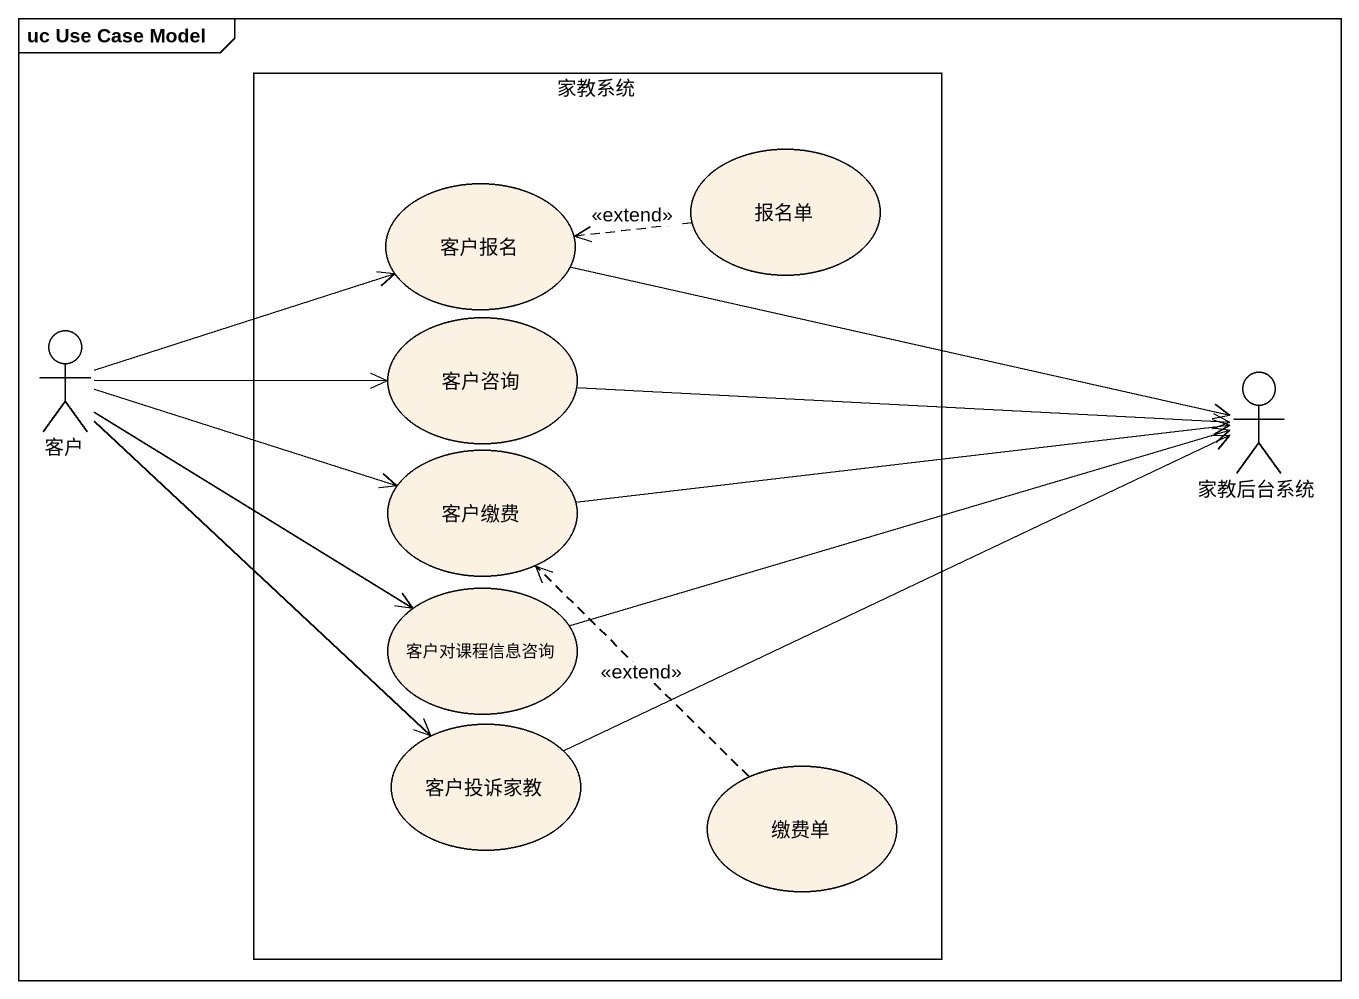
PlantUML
@startuml
mainframe uc Use Case Model
rectangle 家教系统 {
  usecase 报名单
  usecase 客户报名
  usecase 客户咨询
  usecase 客户缴费
  usecase 客户对课程信息咨询
  usecase 客户投诉家教
  usecase 缴费单
}
actor 客户
actor 家教后台系统
报名单 .left.> 客户报名 : <<extend>>
客户 -right-> 客户报名
客户 -right-> 客户咨询
客户 -right-> 客户缴费
客户 -right-> 客户对课程信息咨询
客户 --> 客户投诉家教
家教后台系统 <-left- 客户报名
家教后台系统 <-left- 客户咨询
家教后台系统 <-left- 客户缴费
客户对课程信息咨询 -right-> 家教后台系统
客户投诉家教 -right-> 家教后台系统
缴费单 .up.> 客户缴费 : <<extend>>
@enduml
